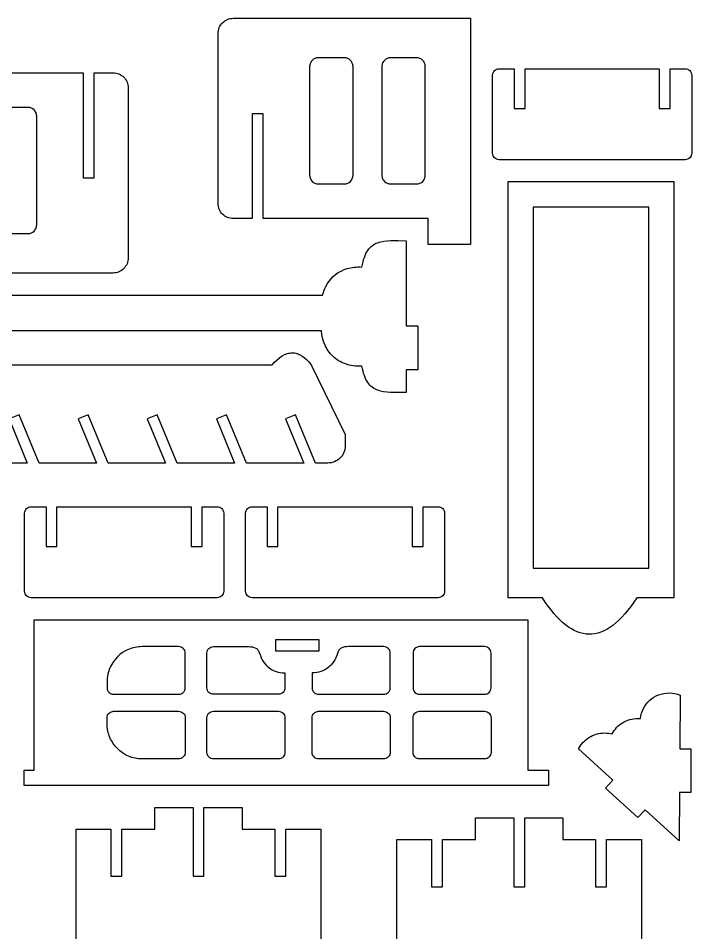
# Model space of a CAD drawing. Extents: x -399 to 499, y -399 to 499.
# Drawn here: x 376.2 to 499.4, y 323 to 490.5 of the extents above; entities that cross this region are included whole.
import ezdxf

# ---------------------------------------------------------------- set-up
doc = ezdxf.new("R2010")
doc.units = 0
doc.layers.add('DEFAULT_LAYER', color=1, linetype='CONTINUOUS')

msp = doc.modelspace()

# ---------------------------------------------------------------- linework, layer by layer
at = {"layer": 'DEFAULT_LAYER'}
for points in [[(412.76, 456.59), (412.76, 487.68), (412.78, 487.97), (412.82, 488.24), (412.89, 488.51), (412.99, 488.77), (413.1, 489.01), (413.24, 489.24), (413.41, 489.46), (413.59, 489.66), (413.79, 489.84), (414, 490), (414.23, 490.14), (414.48, 490.26), (414.73, 490.36), (415, 490.42), (415.28, 490.47), (415.56, 490.48), (458.98, 490.48), (458.98, 462.61), (458.98, 453.79), (458.98, 449.03), (451.22, 449.03), (451.22, 453.79), (421.03, 453.79), (421.03, 473.01), (419.03, 473.01), (419.03, 453.79), (415.56, 453.79), (415.28, 453.81), (415, 453.85), (414.73, 453.92), (414.48, 454.01), (414.23, 454.13), (414, 454.27), (413.79, 454.43), (413.59, 454.61), (413.41, 454.81), (413.24, 455.03), (413.1, 455.26), (412.99, 455.51), (412.89, 455.76), (412.82, 456.03), (412.78, 456.31), (412.76, 456.59)], [(435.86, 483.25), (431.12, 483.25), (430.96, 483.24), (430.8, 483.22), (430.65, 483.18), (430.5, 483.12), (430.36, 483.06), (430.23, 482.98), (429.99, 482.78), (429.79, 482.54), (429.71, 482.41), (429.65, 482.27), (429.59, 482.12), (429.55, 481.97), (429.53, 481.81), (429.52, 481.65), (429.52, 461.74), (429.53, 461.58), (429.55, 461.42), (429.59, 461.27), (429.65, 461.12), (429.71, 460.98), (429.79, 460.85), (429.99, 460.61), (430.23, 460.42), (430.36, 460.34), (430.5, 460.27), (430.65, 460.21), (430.8, 460.17), (430.96, 460.15), (431.12, 460.14), (435.86, 460.14), (436.02, 460.15), (436.18, 460.17), (436.33, 460.21), (436.48, 460.27), (436.62, 460.34), (436.75, 460.42), (436.99, 460.61), (437.18, 460.85), (437.26, 460.98), (437.33, 461.12), (437.39, 461.27), (437.43, 461.42), (437.45, 461.58), (437.46, 461.74), (437.46, 481.65), (437.45, 481.81), (437.43, 481.97), (437.39, 482.12), (437.33, 482.27), (437.26, 482.41), (437.18, 482.54), (436.99, 482.78), (436.75, 482.98), (436.62, 483.06), (436.48, 483.12), (436.33, 483.18), (436.18, 483.22), (436.02, 483.24), (435.86, 483.25)], [(449.09, 483.25), (444.35, 483.25), (444.19, 483.24), (444.03, 483.22), (443.88, 483.18), (443.73, 483.12), (443.59, 483.06), (443.46, 482.98), (443.22, 482.78), (443.02, 482.54), (442.94, 482.41), (442.88, 482.27), (442.82, 482.12), (442.78, 481.97), (442.76, 481.81), (442.75, 481.65), (442.75, 461.74), (442.76, 461.58), (442.78, 461.42), (442.82, 461.27), (442.88, 461.12), (442.94, 460.98), (443.02, 460.85), (443.22, 460.61), (443.46, 460.42), (443.59, 460.34), (443.73, 460.27), (443.88, 460.21), (444.03, 460.17), (444.19, 460.15), (444.35, 460.14), (449.09, 460.14), (449.25, 460.15), (449.41, 460.17), (449.56, 460.21), (449.71, 460.27), (449.85, 460.34), (449.98, 460.42), (450.22, 460.61), (450.41, 460.85), (450.49, 460.98), (450.56, 461.12), (450.62, 461.27), (450.66, 461.42), (450.68, 461.58), (450.69, 461.74), (450.69, 481.65), (450.68, 481.81), (450.66, 481.97), (450.62, 482.12), (450.56, 482.27), (450.49, 482.41), (450.41, 482.54), (450.22, 482.78), (449.98, 482.98), (449.85, 483.06), (449.71, 483.12), (449.56, 483.18), (449.41, 483.22), (449.25, 483.24), (449.09, 483.25)], [(498.23, 464.59), (464.21, 464.59), (463.97, 464.61), (463.74, 464.68), (463.54, 464.79), (463.36, 464.94), (463.21, 465.12), (463.1, 465.32), (463.03, 465.54), (463.01, 465.79), (463.01, 480.05), (463.03, 480.29), (463.1, 480.52), (463.21, 480.72), (463.36, 480.9), (463.54, 481.05), (463.74, 481.16), (463.97, 481.23), (464.21, 481.25), (466.93, 481.25), (466.93, 473.96), (468.93, 473.96), (468.93, 481.25), (493.51, 481.25), (493.51, 473.96), (495.51, 473.96), (495.51, 481.25), (498.23, 481.25), (498.47, 481.23), (498.7, 481.16), (498.9, 481.05), (499.08, 480.9), (499.23, 480.72), (499.34, 480.52), (499.41, 480.29), (499.43, 480.05), (499.43, 465.79), (499.41, 465.54), (499.34, 465.32), (499.23, 465.12), (499.08, 464.94), (498.9, 464.79), (498.7, 464.68), (498.47, 464.61), (498.23, 464.59)], [(465.84, 384.37), (465.84, 460.57), (496.18, 460.57), (496.18, 384.37), (489.39, 384.37), (488.84, 383.54), (488.28, 382.77), (487.73, 382.06), (487.18, 381.39), (486.63, 380.79), (486.08, 380.23), (485.53, 379.74), (484.98, 379.29), (484.44, 378.9), (483.89, 378.57), (483.35, 378.28), (482.8, 378.06), (482.26, 377.88), (481.72, 377.76), (481.18, 377.69), (480.64, 377.67), (480.1, 377.7), (479.56, 377.79), (479.02, 377.93), (478.48, 378.12), (477.95, 378.36), (477.41, 378.65), (476.88, 379), (476.34, 379.4), (475.81, 379.84), (475.28, 380.34), (474.75, 380.89), (474.22, 381.48), (473.69, 382.13), (473.16, 382.83), (472.63, 383.57), (472.11, 384.37), (465.84, 384.37)], [(491.6, 389.75), (491.6, 455.9), (470.43, 455.9), (470.43, 389.75), (491.6, 389.75)], [(412.59, 384.36), (378.57, 384.36), (378.33, 384.39), (378.1, 384.46), (377.9, 384.57), (377.72, 384.72), (377.57, 384.89), (377.46, 385.1), (377.39, 385.32), (377.37, 385.56), (377.37, 399.83), (377.39, 400.07), (377.46, 400.3), (377.57, 400.5), (377.72, 400.68), (377.9, 400.83), (378.1, 400.94), (378.33, 401.01), (378.57, 401.03), (381.29, 401.03), (381.29, 393.74), (383.29, 393.74), (383.29, 401.03), (407.87, 401.03), (407.87, 393.74), (409.87, 393.74), (409.87, 401.03), (412.59, 401.03), (412.83, 401.01), (413.06, 400.94), (413.26, 400.83), (413.44, 400.68), (413.59, 400.5), (413.7, 400.3), (413.77, 400.07), (413.79, 399.83), (413.79, 385.56), (413.77, 385.32), (413.7, 385.1), (413.59, 384.89), (413.44, 384.72), (413.26, 384.57), (413.06, 384.46), (412.83, 384.39), (412.59, 384.36)], [(453.02, 384.36), (419, 384.36), (418.75, 384.39), (418.53, 384.46), (418.33, 384.57), (418.15, 384.72), (418, 384.89), (417.89, 385.1), (417.82, 385.32), (417.8, 385.56), (417.8, 399.83), (417.82, 400.07), (417.89, 400.3), (418, 400.5), (418.15, 400.68), (418.33, 400.83), (418.53, 400.94), (418.75, 401.01), (419, 401.03), (421.72, 401.03), (421.72, 393.74), (423.72, 393.74), (423.72, 401.03), (448.3, 401.03), (448.3, 393.74), (450.3, 393.74), (450.3, 401.03), (453.02, 401.03), (453.26, 401.01), (453.49, 400.94), (453.69, 400.83), (453.87, 400.68), (454.01, 400.5), (454.13, 400.3), (454.2, 400.07), (454.22, 399.83), (454.22, 385.56), (454.2, 385.32), (454.13, 385.1), (454.01, 384.89), (453.87, 384.72), (453.69, 384.57), (453.49, 384.46), (453.26, 384.39), (453.02, 384.36)], [(379.14, 380.33), (469.45, 380.33), (469.45, 352.79), (473.26, 352.79), (473.26, 349.99), (469.45, 349.99), (466.06, 349.99), (384.46, 349.99), (379.14, 349.99), (377.26, 349.99), (377.26, 352.79), (379.14, 352.79), (379.14, 380.33)], [(393.66, 366.68), (405.55, 366.68), (405.79, 366.71), (406.02, 366.78), (406.22, 366.89), (406.4, 367.03), (406.55, 367.21), (406.66, 367.41), (406.73, 367.64), (406.75, 367.88), (406.75, 374.21), (406.73, 374.45), (406.66, 374.68), (406.55, 374.88), (406.4, 375.06), (406.22, 375.21), (406.02, 375.32), (405.79, 375.39), (405.55, 375.41), (398.86, 375.41), (398.54, 375.4), (398.21, 375.38), (397.89, 375.34), (397.58, 375.28), (397.27, 375.21), (396.97, 375.12), (396.67, 375.02), (396.38, 374.91), (396.1, 374.78), (395.82, 374.64), (395.29, 374.32), (394.8, 373.95), (394.34, 373.53), (393.93, 373.08), (393.56, 372.58), (393.24, 372.06), (393.1, 371.78), (392.97, 371.5), (392.85, 371.21), (392.75, 370.91), (392.67, 370.61), (392.59, 370.3), (392.54, 369.98), (392.5, 369.66), (392.47, 369.34), (392.46, 369.01), (392.46, 367.88), (392.49, 367.64), (392.56, 367.41), (392.67, 367.21), (392.82, 367.03), (392.99, 366.89), (393.2, 366.78), (393.42, 366.71), (393.66, 366.68)], [(420.37, 374.16), (420.5, 373.76), (420.66, 373.38), (420.83, 373.02), (421.03, 372.69), (421.26, 372.37), (421.5, 372.08), (421.76, 371.81), (422.04, 371.57), (422.35, 371.35), (422.67, 371.16), (423.01, 371), (423.37, 370.86), (423.75, 370.75), (424.15, 370.68), (424.57, 370.63), (425, 370.61), (425, 368.73), (425, 367.88), (424.97, 367.64), (424.9, 367.41), (424.79, 367.21), (424.65, 367.03), (424.47, 366.89), (424.26, 366.78), (424.04, 366.71), (423.8, 366.68), (411.91, 366.68), (411.67, 366.71), (411.45, 366.78), (411.24, 366.89), (411.06, 367.03), (410.92, 367.21), (410.81, 367.41), (410.74, 367.64), (410.71, 367.88), (410.71, 374.21), (410.74, 374.45), (410.81, 374.68), (410.92, 374.88), (411.06, 375.06), (411.24, 375.21), (411.45, 375.32), (411.67, 375.39), (411.91, 375.41), (416.79, 375.41), (418.31, 375.41), (418.72, 375.4), (419.08, 375.35), (419.4, 375.27), (419.67, 375.15), (419.79, 375.07), (419.9, 374.99), (419.99, 374.88), (420.09, 374.77), (420.24, 374.49), (420.37, 374.16)], [(423.29, 374.66), (431.29, 374.66), (431.29, 376.66), (423.29, 376.66), (423.29, 374.66)], [(434.61, 374.16), (434.47, 373.76), (434.32, 373.38), (434.14, 373.02), (433.94, 372.69), (433.72, 372.37), (433.47, 372.08), (433.21, 371.81), (432.93, 371.57), (432.62, 371.35), (432.3, 371.16), (431.96, 371), (431.6, 370.86), (431.22, 370.75), (430.82, 370.68), (430.41, 370.63), (429.97, 370.61), (429.97, 368.73), (429.97, 367.88), (430, 367.64), (430.07, 367.41), (430.18, 367.21), (430.33, 367.03), (430.5, 366.89), (430.71, 366.78), (430.93, 366.71), (431.17, 366.68), (443.06, 366.68), (443.3, 366.71), (443.53, 366.78), (443.73, 366.89), (443.91, 367.03), (444.05, 367.21), (444.17, 367.41), (444.24, 367.64), (444.26, 367.88), (444.26, 374.21), (444.24, 374.45), (444.17, 374.68), (444.05, 374.88), (443.91, 375.06), (443.73, 375.21), (443.53, 375.32), (443.3, 375.39), (443.06, 375.41), (438.18, 375.41), (436.66, 375.41), (436.25, 375.4), (435.89, 375.35), (435.57, 375.27), (435.31, 375.15), (435.19, 375.07), (435.08, 374.99), (434.98, 374.88), (434.89, 374.77), (434.73, 374.49), (434.61, 374.16)], [(449.64, 366.68), (461.53, 366.68), (461.77, 366.71), (461.99, 366.78), (462.2, 366.89), (462.38, 367.03), (462.52, 367.21), (462.63, 367.41), (462.7, 367.64), (462.73, 367.88), (462.73, 374.21), (462.7, 374.45), (462.63, 374.68), (462.52, 374.88), (462.38, 375.06), (462.2, 375.21), (461.99, 375.32), (461.77, 375.39), (461.53, 375.41), (449.64, 375.41), (449.4, 375.39), (449.17, 375.32), (448.97, 375.21), (448.79, 375.06), (448.65, 374.88), (448.53, 374.68), (448.46, 374.45), (448.44, 374.21), (448.44, 367.88), (448.46, 367.64), (448.53, 367.41), (448.65, 367.21), (448.79, 367.03), (448.97, 366.89), (449.17, 366.78), (449.4, 366.71), (449.64, 366.68)], [(499.27, 356.68), (499.27, 348.68), (497.19, 348.68), (497.13, 339.86), (490.9, 345.55), (489.58, 344.09), (483.66, 349.47), (485, 350.94), (478.73, 356.67), (478.9, 356.99), (479.09, 357.29), (479.31, 357.58), (479.54, 357.86), (479.79, 358.12), (480.06, 358.36), (480.34, 358.58), (480.64, 358.79), (480.96, 358.97), (481.29, 359.13), (481.63, 359.27), (481.98, 359.39), (482.35, 359.48), (482.72, 359.55), (483.1, 359.59), (483.49, 359.6), (483.84, 359.59), (484.19, 359.55), (484.54, 359.5), (484.87, 359.42), (485.05, 359.73), (485.24, 360.03), (485.46, 360.31), (485.69, 360.58), (485.94, 360.83), (486.21, 361.06), (486.49, 361.28), (486.79, 361.47), (487.1, 361.65), (487.42, 361.81), (487.76, 361.94), (488.11, 362.06), (488.47, 362.14), (488.83, 362.21), (489.21, 362.25), (489.59, 362.26), (490.06, 362.24), (490.13, 362.73), (490.24, 363.2), (490.4, 363.65), (490.6, 364.09), (490.84, 364.5), (491.11, 364.89), (491.42, 365.25), (491.76, 365.58), (492.12, 365.88), (492.52, 366.15), (492.94, 366.38), (493.38, 366.57), (493.84, 366.73), (494.32, 366.84), (494.81, 366.91), (495.32, 366.94), (495.85, 366.91), (496.36, 366.84), (496.85, 366.72), (497.32, 366.55), (497.25, 356.89), (497.25, 356.68), (499.27, 356.68)], [(393.66, 363.58), (405.55, 363.58), (405.79, 363.55), (406.02, 363.48), (406.22, 363.37), (406.4, 363.22), (406.55, 363.05), (406.66, 362.84), (406.73, 362.62), (406.75, 362.38), (406.75, 356.05), (406.73, 355.8), (406.66, 355.58), (406.55, 355.38), (406.4, 355.2), (406.22, 355.05), (406.02, 354.94), (405.79, 354.87), (405.55, 354.85), (398.86, 354.85), (398.54, 354.85), (398.21, 354.88), (397.89, 354.92), (397.58, 354.98), (397.27, 355.05), (396.97, 355.13), (396.67, 355.24), (396.38, 355.35), (396.1, 355.48), (395.82, 355.62), (395.29, 355.94), (394.8, 356.31), (394.34, 356.73), (393.93, 357.18), (393.56, 357.67), (393.24, 358.2), (393.1, 358.48), (392.97, 358.76), (392.85, 359.05), (392.75, 359.35), (392.67, 359.65), (392.59, 359.96), (392.54, 360.27), (392.5, 360.59), (392.47, 360.92), (392.46, 361.25), (392.46, 362.38), (392.49, 362.62), (392.56, 362.84), (392.67, 363.05), (392.82, 363.22), (392.99, 363.37), (393.2, 363.48), (393.42, 363.55), (393.66, 363.58)], [(411.91, 363.58), (423.8, 363.58), (424.04, 363.55), (424.26, 363.48), (424.47, 363.37), (424.65, 363.22), (424.79, 363.05), (424.9, 362.84), (424.97, 362.62), (425, 362.38), (425, 356.05), (424.97, 355.8), (424.9, 355.58), (424.79, 355.38), (424.65, 355.2), (424.47, 355.05), (424.26, 354.94), (424.04, 354.87), (423.8, 354.85), (411.91, 354.85), (411.67, 354.87), (411.45, 354.94), (411.24, 355.05), (411.06, 355.2), (410.92, 355.38), (410.81, 355.58), (410.74, 355.8), (410.71, 356.05), (410.71, 362.38), (410.74, 362.62), (410.81, 362.84), (410.92, 363.05), (411.06, 363.22), (411.24, 363.37), (411.45, 363.48), (411.67, 363.55), (411.91, 363.58)], [(431.17, 363.58), (443.06, 363.58), (443.3, 363.55), (443.53, 363.48), (443.73, 363.37), (443.91, 363.22), (444.05, 363.05), (444.17, 362.84), (444.24, 362.62), (444.26, 362.38), (444.26, 356.05), (444.24, 355.8), (444.17, 355.58), (444.05, 355.38), (443.91, 355.2), (443.73, 355.05), (443.53, 354.94), (443.3, 354.87), (443.06, 354.85), (431.17, 354.85), (430.93, 354.87), (430.71, 354.94), (430.5, 355.05), (430.33, 355.2), (430.18, 355.38), (430.07, 355.58), (430, 355.8), (429.97, 356.05), (429.97, 362.38), (430, 362.62), (430.07, 362.84), (430.18, 363.05), (430.33, 363.22), (430.5, 363.37), (430.71, 363.48), (430.93, 363.55), (431.17, 363.58)], [(449.64, 363.58), (461.53, 363.58), (461.77, 363.55), (461.99, 363.48), (462.2, 363.37), (462.38, 363.22), (462.52, 363.05), (462.63, 362.84), (462.7, 362.62), (462.73, 362.38), (462.73, 356.05), (462.7, 355.8), (462.63, 355.58), (462.52, 355.38), (462.38, 355.2), (462.2, 355.05), (461.99, 354.94), (461.77, 354.87), (461.53, 354.85), (449.64, 354.85), (449.4, 354.87), (449.17, 354.94), (448.97, 355.05), (448.79, 355.2), (448.65, 355.38), (448.53, 355.58), (448.46, 355.8), (448.44, 356.05), (448.44, 362.38), (448.46, 362.62), (448.53, 362.84), (448.65, 363.05), (448.79, 363.22), (448.97, 363.37), (449.17, 363.48), (449.4, 363.55), (449.64, 363.58)]]:
    msp.add_lwpolyline(points, close=True, dxfattribs=at)
for points in [[(357.88, 480.51), (388.07, 480.51), (388.07, 461.29), (390.07, 461.29), (390.07, 480.51), (393.53, 480.51), (393.82, 480.5), (394.09, 480.45), (394.36, 480.38), (394.62, 480.29), (394.86, 480.17), (395.1, 480.03), (395.31, 479.87), (395.51, 479.69), (395.69, 479.49), (395.85, 479.27), (395.99, 479.04), (396.11, 478.8), (396.21, 478.54), (396.28, 478.27), (396.32, 478), (396.33, 477.71), (396.33, 477.71), (396.33, 446.62), (396.32, 446.34), (396.28, 446.06), (396.21, 445.79), (396.11, 445.53), (395.99, 445.29), (395.85, 445.06), (395.69, 444.84), (395.51, 444.64), (395.31, 444.46), (395.1, 444.3), (394.86, 444.16), (394.62, 444.04), (394.36, 443.95), (394.09, 443.88), (393.82, 443.84), (393.53, 443.82), (350.12, 443.82)], [(373.24, 451.05), (377.98, 451.05), (378.14, 451.06), (378.3, 451.09), (378.45, 451.13), (378.6, 451.18), (378.74, 451.25), (378.87, 451.33), (379.11, 451.52), (379.3, 451.76), (379.38, 451.89), (379.45, 452.03), (379.5, 452.18), (379.54, 452.33), (379.57, 452.49), (379.58, 452.65), (379.58, 472.56), (379.57, 472.72), (379.54, 472.88), (379.5, 473.03), (379.45, 473.18), (379.38, 473.32), (379.3, 473.45), (379.11, 473.69), (378.87, 473.89), (378.74, 473.97), (378.6, 474.03), (378.45, 474.09), (378.3, 474.13), (378.14, 474.15), (377.98, 474.16), (373.24, 474.16)], [(346.11, 439.79), (431.87, 439.79), (432.03, 440.34), (432.23, 440.88), (432.47, 441.39), (432.76, 441.89), (433.08, 442.35), (433.44, 442.79), (433.84, 443.2), (434.27, 443.57), (434.75, 443.91), (435.26, 444.2), (435.81, 444.45), (436.4, 444.65), (437.02, 444.81), (437.35, 444.86), (437.68, 444.9), (438.02, 444.93), (438.37, 444.95), (438.73, 444.95), (439.1, 444.93), (439.19, 445.42), (439.29, 445.88), (439.4, 446.3), (439.53, 446.7), (439.67, 447.06), (439.82, 447.39), (439.99, 447.7), (440.17, 447.97), (440.36, 448.23), (440.56, 448.46), (440.77, 448.66), (440.99, 448.84), (441.22, 449.01), (441.46, 449.15), (441.72, 449.27), (441.98, 449.38), (442.25, 449.47), (442.53, 449.55), (443.11, 449.66), (443.73, 449.73), (444.37, 449.76), (445.04, 449.77), (445.73, 449.77), (447.19, 449.75), (447.19, 434.13), (449.3, 434.13), (449.3, 426.13), (447.19, 426.13), (447.19, 421.97), (445.7, 421.96), (445, 421.96), (444.32, 421.97), (443.68, 422.01), (443.06, 422.09), (442.48, 422.21), (442.2, 422.29), (441.93, 422.38), (441.67, 422.49), (441.43, 422.61), (441.19, 422.76), (440.96, 422.92), (440.74, 423.1), (440.53, 423.31), (440.33, 423.53), (440.15, 423.79), (439.98, 424.06), (439.81, 424.36), (439.66, 424.69), (439.53, 425.05), (439.4, 425.44), (439.29, 425.86), (439.19, 426.31), (439.1, 426.79), (438.68, 426.77), (438.27, 426.78), (437.87, 426.8), (437.49, 426.84), (437.11, 426.9), (436.75, 426.97), (436.4, 427.07), (436.06, 427.18), (435.73, 427.3), (435.41, 427.44), (435.11, 427.6), (434.82, 427.77), (434.54, 427.96), (434.27, 428.15), (434.01, 428.36), (433.77, 428.58), (433.54, 428.82), (433.32, 429.06), (433.12, 429.31), (432.93, 429.58), (432.75, 429.85), (432.59, 430.13), (432.43, 430.42), (432.29, 430.71), (432.06, 431.32), (431.87, 431.95), (431.75, 432.6), (431.67, 433.26), (346.11, 433.26)], [(272.57, 427.02), (422.65, 427.02), (423.11, 427.52), (423.58, 427.96), (424.04, 428.34), (424.5, 428.65), (424.95, 428.89), (425.18, 428.99), (425.4, 429.07), (425.63, 429.13), (425.85, 429.18), (426.08, 429.21), (426.3, 429.22), (426.52, 429.22), (426.75, 429.2), (426.97, 429.16), (427.19, 429.1), (427.41, 429.02), (427.63, 428.93), (427.85, 428.82), (428.06, 428.69), (428.28, 428.55), (428.5, 428.38), (428.93, 428), (429.35, 427.55), (429.78, 427.02), (436.05, 414.27), (436.05, 412.23), (436.04, 411.9), (435.99, 411.58), (435.91, 411.28), (435.8, 410.98), (435.67, 410.7), (435.51, 410.44), (435.32, 410.19), (435.11, 409.97), (434.89, 409.76), (434.64, 409.57), (434.38, 409.41), (434.1, 409.28), (433.8, 409.17), (433.5, 409.09), (433.18, 409.04), (432.85, 409.03), (432.85, 409.03), (430.6, 409.03), (426.96, 417.86), (425.11, 417.1), (428.44, 409.03), (417.94, 409.03), (414.3, 417.86), (412.45, 417.1), (415.78, 409.03), (405.29, 409.03), (401.65, 417.86), (399.8, 417.1), (403.12, 409.03), (392.66, 409.03), (389.02, 417.86), (387.17, 417.1), (390.49, 409.03), (380, 409.03), (376.36, 417.86), (374.51, 417.1), (377.84, 409.03), (367.34, 409.03)], [(386.79, 63.31), (386.79, 342), (386.79, 342), (393.14, 342), (393.14, 333.35), (395.14, 333.35), (395.14, 342), (401.19, 342), (401.19, 345.97), (408.19, 345.97), (408.19, 333.35), (410.19, 333.35), (410.19, 345.97), (417.19, 345.97), (417.19, 342), (423.14, 342), (423.14, 333.35), (425.14, 333.35), (425.14, 342), (431.59, 342), (431.59, 63.31)], [(445.47, 61.36), (445.47, 340.06), (445.47, 340.06), (451.82, 340.06), (451.82, 331.4), (453.82, 331.4), (453.82, 340.06), (459.87, 340.06), (459.87, 344.03), (466.87, 344.03), (466.87, 331.4), (468.87, 331.4), (468.87, 344.03), (475.87, 344.03), (475.87, 340.06), (481.82, 340.06), (481.82, 331.4), (483.82, 331.4), (483.82, 340.06), (490.27, 340.06), (490.27, 61.36)]]:
    msp.add_lwpolyline(points, dxfattribs=at)

doc.saveas('drawing.dxf')
